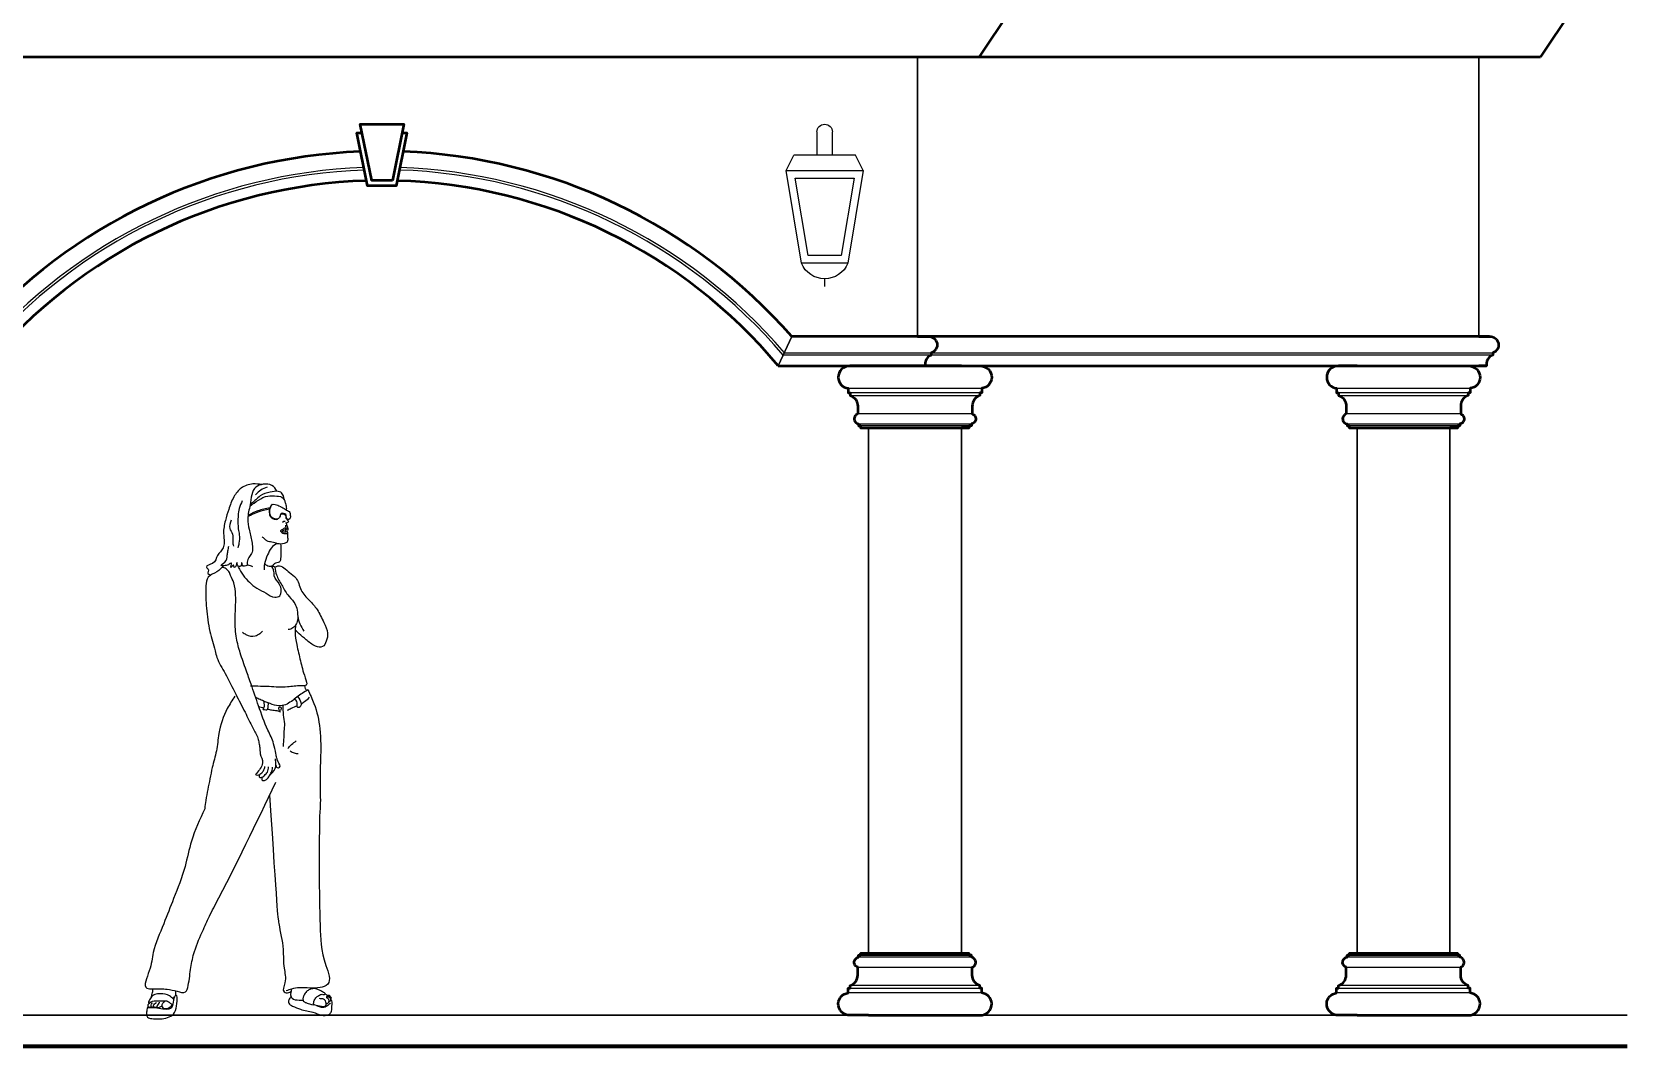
# Model space of a CAD drawing. Header units: metres. Extents: x -109 to 591, y -5 to 592.
# Drawn here: x 522.49 to 527.65, y 6.57 to 9.86 of the extents above; entities that cross this region are included whole.
import ezdxf

# ---------------------------------------------------------------- set-up
doc = ezdxf.new("R2010")
doc.units = ezdxf.units.M
doc.header["$LTSCALE"] = 0.03
for name, color, linetype in [('Amb personas', 8, 'Continuous'), ('Luminaria', 7, 'Continuous'), ('MOLDURA', 43, 'Continuous')]:
    doc.layers.add(name, color=color, linetype=linetype)
for name, color, linetype, lineweight in [('Moldura con Espesor', 43, 'Continuous', 50), ('Muro', 7, 'Continuous', 70), ('Muro bajo', 7, 'Continuous', 30)]:
    doc.layers.add(name, color=color, linetype=linetype, lineweight=lineweight)

# ---------------------------------------------------------------- blocks, each defined once
blk = doc.blocks.new('dam2')
for points in [[(389.6003654792434, 512.8645793612947), (389.6046557111305, 512.8645793612947), (389.6080879010543, 512.8611507601811)], [(389.6175039523461, 512.0776206049098), (389.6178685491263, 512.0783126151407)], [(389.6460418878511, 512.0556206736592), (389.6455024289414, 512.05673323193)]]:
    blk.add_lwpolyline(points)
blk.add_circle((389.5980553743262, 512.2819788695039), 0.00470410572027258)
for points, knots in [([(389.7117675551433, 512.909123665173), (389.7032113145457, 512.9158614667879), (389.6864321450564, 512.9289990612169), (389.6585634354551, 512.945480654759), (389.6312859265627, 512.942914630007), (389.6113170702016, 512.9436858383135), (389.6023986956897, 512.9263882289775), (389.6083694335128, 512.9473900575358), (389.6143401052042, 512.9553698925338), (389.6309258729639, 512.9600032590037), (389.6523976904814, 512.9538410958071), (389.6779457627226, 512.9472020599646), (389.6931188276857, 512.9299280202881), (389.7038782244579, 512.9207917490934), (389.7094110079504, 512.9151621724567), (389.711112549058, 512.9134308637801)], [0.01000074871195943, 0.01000074871195943, 0.01000074871195943, 0.01000074871195943, 0.2519080958979453, 0.4829125628750198, 0.6909101395712705, 0.8502740922849421, 0.8956716958198837, 0.9933797239902102, 1.096640797903723, 1.162409819203647, 1.346838025403083, 1.584292311264291, 1.722396141481145, 1.842700668860921, 1.89613062139314, 1.89613062139314, 1.89613062139314, 1.89613062139314]), ([(389.6763908161569, 512.9777579892651), (389.6856672731549, 512.9786165489019), (389.7077784129008, 512.9806629909986), (389.7421258570774, 512.9684028668479), (389.7654906081502, 512.935493694322), (389.7767849367369, 512.8989473806371), (389.7876749573783, 512.8609802428655), (389.7931338285977, 512.8258477774951), (389.7873256682003, 512.7979334307274), (389.7897778538877, 512.7721869810117), (389.8106982450848, 512.7539880452085), (389.8133617360513, 512.7261933942866), (389.8488025398912, 512.7190427971758), (389.8314719414109, 512.70724411624), (389.8395957352341, 512.6954022923254), (389.8314746770933, 512.6924209222454), (389.8266288131509, 512.6907561920269)], [0, 0, 0, 0, 0.2046259305617079, 0.4877414456008503, 0.7522489145540279, 1.060925539150847, 1.328102829180171, 1.625569468120927, 1.82784613096811, 1.955127037656074, 2.173390099489337, 2.388262637922702, 2.547218152656189, 2.629299992592564, 2.693483837233186, 2.781076678297141, 2.781076678297141, 2.781076678297141, 2.781076678297141]), ([(389.5922710033624, 512.8715342283604), (389.5901446335781, 512.871162857298), (389.5826929738498, 512.8744763719552), (389.5853134977983, 512.8845338045409), (389.5853325765886, 512.8963471938049), (389.5999042156549, 512.9004325771774), (389.6086011421125, 512.9085706991435), (389.6167647080389, 512.9109595581397), (389.6167647080389, 512.9109595581397), (389.6229022999996, 512.9139375617852), (389.6297955261088, 512.9170150251935), (389.6427557443619, 512.9187365191875), (389.6490095661655, 512.9050031450421), (389.6505011703924, 512.8913128216442), (389.644759776019, 512.8772708596176), (389.6348225064426, 512.8726225590418), (389.6229889373332, 512.8702239431606), (389.6159211006533, 512.8797653212658), (389.6152163730366, 512.8912728835978), (389.6059038033958, 512.8894221453085), (389.5970997899306, 512.8884392333912), (389.5974340645519, 512.8814948019569), (389.5965703387, 512.8745097570153), (389.5922710033624, 512.8715342283604)], [1.029626130519683, 1.029626130519683, 1.029626130519683, 1.029626130519683, 1.080251537735419, 1.162309128135357, 1.226492972775987, 1.322631822643684, 1.44378838848639, 1.489650007738167, 1.489650007738167, 1.489650007738167, 1.607995163574127, 1.670995891220226, 1.739092301427288, 1.896933299144212, 1.981386998271049, 2.04623422738555, 2.134659451486788, 2.215288377100798, 2.283081114775664, 2.333481718499081, 2.393243201957446, 2.451269161807105, 2.469049312360149, 2.469049312360149, 2.469049312360149, 2.469049312360149]), ([(389.6045262612676, 512.9313194576894), (389.6034348813158, 512.9279467514409), (389.6007247723086, 512.9195778026985), (389.5973385836058, 512.9093632768021), (389.5979018557171, 512.9025204710409), (389.5981011922736, 512.9009136231433)], [0.006286788454975187, 0.006286788454975187, 0.006286788454975187, 0.006286788454975187, 0.0847533159497952, 0.2008052768110997, 0.2363418935076323, 0.2363418935076323, 0.2363418935076323, 0.2363418935076323]), ([(389.6427391290425, 512.9162646328374), (389.6429405848837, 512.9161874297328), (389.6457628721486, 512.9149327108609), (389.6507631649042, 512.9039520827897), (389.6522547691309, 512.8902617593919), (389.6465133747576, 512.8762197973653), (389.6365761051812, 512.8715714967894), (389.6278875225756, 512.8698103567623), (389.6238821485508, 512.8721299696377), (389.623236322451, 512.8726185299835)], [1.665910524356947, 1.665910524356947, 1.665910524356947, 1.665910524356947, 1.670995891220226, 1.739092301427288, 1.896933299144212, 1.981386998271049, 2.04623422738555, 2.134659451486788, 2.153124825865227, 2.153124825865227, 2.153124825865227, 2.153124825865227]), ([(389.5969854217321, 512.8607700365909), (389.5953740680477, 512.8539133873688), (389.5919925603503, 512.84849612026), (389.5898020972031, 512.8398427652222), (389.5931373757937, 512.8475849442923), (389.597150417993, 512.8412383047289), (389.6008558502425, 512.8476119045665), (389.6065316695859, 512.8386756013592), (389.6180896398866, 512.835792257344), (389.6051456747984, 512.8270578009962), (389.59698445322, 512.8270039209104), (389.5900981424325, 512.8286430233571), (389.5915274231459, 512.8344081242568), (389.5979604265255, 512.8316877779434), (389.6032610184442, 512.831115340472), (389.6115700640246, 512.8346930817496), (389.6012839146812, 512.8390426306861), (389.5963137046938, 512.8404812801125), (389.5915481789756, 512.8385195308487), (389.5898020972031, 512.8398427652222), (389.5898020972031, 512.8398427652222), (389.5907258721741, 512.8424161017474)], [1.013953108829435, 1.013953108829435, 1.013953108829435, 1.013953108829435, 1.056526136628466, 1.09480900588516, 1.121523971496511, 1.149692827548147, 1.181181360266161, 1.252984948352652, 1.307161106384164, 1.391870994923323, 1.480072024431131, 1.511560495840726, 1.537510829126886, 1.575311254911276, 1.625711858634693, 1.653880714686335, 1.708056828747431, 1.746377585122928, 1.784698341498424, 1.802508351152706, 1.858653732040032, 1.858653732040032, 1.858653732040032, 1.858653732040032]), ([(389.6140442448939, 512.8889525577658), (389.6124607943805, 512.8893291802669), (389.6071765138316, 512.8883173949461), (389.5988533886692, 512.8873881711389), (389.5991876632905, 512.8804437397046), (389.5983872499015, 512.8763993481219), (389.598131445836, 512.87550207364)], [2.292267795918906, 2.292267795918906, 2.292267795918906, 2.292267795918906, 2.333481718499081, 2.393243201957446, 2.451269161807105, 2.469049312360149, 2.469049312360149, 2.469049312360149, 2.469049312360149]), ([(389.649064841608, 512.906539814575), (389.6617740646981, 512.9032612243894), (389.6850576232681, 512.896889529569), (389.70668363253, 512.8862375187258), (389.7164803552168, 512.8811363721694)], [0.04803086434492612, 0.04803086434492612, 0.04803086434492612, 0.04803086434492612, 0.336074966001519, 0.5786481220413784, 0.5786481220413784, 0.5786481220413784, 0.5786481220413784]), ([(389.6502432417436, 512.9021042950791), (389.6623626813285, 512.8989581134836), (389.6853843208793, 512.8925413647491), (389.7067797342429, 512.881925186187), (389.7169005508026, 512.8766368402124)], [0.06124032691658865, 0.06124032691658865, 0.06124032691658865, 0.06124032691658865, 0.336074966001519, 0.5868200692637396, 0.5868200692637396, 0.5868200692637396, 0.5868200692637396]), ([(389.5965471018012, 512.8399094402483), (389.5978450700694, 512.8382780825077), (389.5992355478314, 512.8365360887933), (389.5985778157003, 512.8344430714974), (389.595818120368, 512.8326930501862)], [0.005566002196000954, 0.005566002196000954, 0.005566002196000954, 0.005566002196000954, 0.02457922877144878, 0.05350094827703491, 0.05350094827703491, 0.05350094827703491, 0.05350094827703491]), ([(389.6123777119091, 512.7939737457468), (389.6117255529133, 512.7884505548585), (389.6099233898562, 512.7731878802036), (389.6103490965536, 512.7561654482943), (389.6112233067202, 512.7363383464701), (389.6247945702819, 512.7356392738405), (389.6327178945349, 512.7300236972628), (389.6345777804256, 512.7259511312853), (389.6351998434894, 512.7244672403293)], [0, 0, 0, 0, 0.1213457802626461, 0.3353244894710368, 0.3995083447157926, 0.5095158648171911, 0.5724929302532208, 0.6074024107488494, 0.6074024107488494, 0.6074024107488494, 0.6074024107488494]), ([(389.6050862007401, 512.1057235365347), (389.6043462986585, 512.1023336694377), (389.6029282843817, 512.0958370260847), (389.5867571958036, 512.1000778761614), (389.5992302545831, 512.1153017042856), (389.6030618315305, 512.1279912972103), (389.6077965168042, 512.1472849533385), (389.6139369081659, 512.1772542626204), (389.6397401607587, 512.2240090531459), (389.664029486493, 512.2853556737297), (389.6872196409247, 512.3472146100476), (389.7083108750514, 512.4013850607303), (389.7266545829164, 512.4479312707058), (389.7397548893492, 512.4902576960815), (389.7469353466346, 512.5364533282552), (389.7462451578955, 512.5818350804515), (389.7463179409, 512.630019652951), (389.7505843810927, 512.6656815319477), (389.7636616422797, 512.6877315965212), (389.7698232798818, 512.7033184574276), (389.7791673785826, 512.713229106772), (389.7873463859506, 512.715293395489), (389.7916447575984, 512.7160605311192)], [0, 0, 0, 0, 0.06457502453871017, 0.1237573308743, 0.2515442938472024, 0.3408768109032078, 0.4466464938889328, 0.678412595548201, 1.017081551251003, 1.60913987580903, 2.134447375796533, 2.471518335607293, 2.889638520311934, 3.23673060598387, 3.44443644182285, 3.916928046711514, 4.231222560640521, 4.511716062621534, 4.689584287327079, 4.789982047951253, 4.88072067526714, 4.97465744830935, 4.97465744830935, 4.97465744830935, 4.97465744830935]), ([(389.6278649693569, 512.7218170566331), (389.6283692411713, 512.7223703766525), (389.6298458852722, 512.7239906471481), (389.6334848417833, 512.7238316452447), (389.6365006891332, 512.7249897495851), (389.6387080514298, 512.7240653684323), (389.6389769317981, 512.723292152731), (389.6390241104176, 512.7230900016268)], [0, 0, 0, 0, 0.01596338715493022, 0.04674511008221132, 0.07315609429346406, 0.08699152445369204, 0.09151032648755138, 0.09151032648755138, 0.09151032648755138, 0.09151032648755138]), ([(389.6378065722817, 512.7231089495583), (389.6405267311174, 512.723062455471), (389.6457120604649, 512.722973825663), (389.653545495889, 512.7261069513022), (389.6579472043771, 512.7294901076691), (389.6603352219581, 512.7314935249758)], [0, 0, 0, 0, 0.05938791339351349, 0.1132087899287362, 0.1815985051122674, 0.1815985051122674, 0.1815985051122674, 0.1815985051122674]), ([(389.696523594481, 512.7209721389726), (389.7014191980005, 512.7227209887117), (389.7072703510861, 512.7248111881133), (389.7133737713161, 512.7256450185711), (389.7143746769477, 512.7257604809021)], [0, 0, 0, 0, 0.1137451054273062, 0.1359464715505314, 0.1359464715505314, 0.1359464715505314, 0.1359464715505314]), ([(389.5576824606487, 512.5429588670116), (389.5581220183504, 512.5359941875172), (389.5590760948872, 512.51577093569), (389.5518499615832, 512.4791522661711), (389.5380259753147, 512.4301638099723), (389.5289726311256, 512.3957088640216), (389.5119572905256, 512.3552246891926), (389.5459749884995, 512.3558425332202), (389.5797662542579, 512.3473654286354), (389.6269828619321, 512.349527726915), (389.6630937055079, 512.3491686729091), (389.6823578373061, 512.3492012290648), (389.6899341293079, 512.3491999646134), (389.6919739000425, 512.3491996241842)], [0.03679921324419645, 0.03679921324419645, 0.03679921324419645, 0.03679921324419645, 0.1898913215016927, 0.4819467223349662, 0.8599490489672235, 1.263588801846009, 1.432288271363409, 1.543103238777955, 1.860005250086896, 2.283743505182304, 2.540525142838458, 2.662496403135588, 2.707433177548044, 2.707433177548044, 2.707433177548044, 2.707433177548044]), ([(389.5127487727687, 512.3432560648154), (389.5243449898748, 512.3356066925555), (389.5475904664343, 512.3202729589823), (389.5732924309468, 512.2950549186988), (389.6042237749114, 512.2880928933404), (389.6285946349466, 512.2962658249229), (389.6505254819348, 512.30365189244), (389.6654368451308, 512.3101757145645), (389.6725173399851, 512.3128834574742), (389.6745994021439, 512.3136614399186)], [0, 0, 0, 0, 0.3066925300465776, 0.6147879047922389, 0.7721580435441342, 0.9761638952505862, 1.167008032520012, 1.285011991371938, 1.333971038112964, 1.333971038112964, 1.333971038112964, 1.333971038112964]), ([(389.523920160047, 512.3559175021908), (389.5232741920628, 512.3529641291519), (389.521724640866, 512.3473872375015), (389.5181511980228, 512.3428969212829), (389.5162180938861, 512.3408261260074)], [0.02585494159643289, 0.02585494159643289, 0.02585494159643289, 0.02585494159643289, 0.09130815720765581, 0.1529623655274024, 0.1529623655274024, 0.1529623655274024, 0.1529623655274024]), ([(389.5443315593081, 512.3211329420361), (389.5394626191983, 512.3146043827197), (389.5328905112938, 512.3056648543744), (389.5316790617484, 512.2902517783186), (389.5471722480841, 512.2826636581048), (389.5434172925489, 512.3000722775181), (389.5480432103935, 512.3086352081077), (389.5519489582048, 512.3116746397457), (389.553994164137, 512.3131729226241)], [0.002976226235100476, 0.002976226235100476, 0.002976226235100476, 0.002976226235100476, 0.1801151193197602, 0.2445639869936794, 0.3163216064472998, 0.4281074266410475, 0.4811460725106499, 0.5358218545380508, 0.5358218545380508, 0.5358218545380508, 0.5358218545380508]), ([(389.5448323928378, 512.292679133193), (389.551133184488, 512.2897247669418), (389.5614536149529, 512.2848560540891), (389.5710703635708, 512.2787235648577), (389.5748233518798, 512.2763303276728)], [0.004806244395226721, 0.004806244395226721, 0.004806244395226721, 0.004806244395226721, 0.1578643346157389, 0.2558262554584638, 0.2558262554584638, 0.2558262554584638, 0.2558262554584638]), ([(389.6360027681973, 512.2987740203445), (389.6354779194438, 512.2926893929676), (389.6348863684239, 512.2853393055082), (389.6386783766897, 512.2744552746536), (389.6442328015963, 512.2769159808388), (389.6519709075964, 512.2753083641081), (389.6454908839833, 512.2867260677522), (389.647448300976, 512.2944135475649), (389.6479723681296, 512.3005076529076), (389.6481744523715, 512.3030944011022)], [0.00201973674176795, 0.00201973674176795, 0.00201973674176795, 0.00201973674176795, 0.1412283665002486, 0.169913414746195, 0.2212697747504154, 0.2469479006308762, 0.3123488769029301, 0.3893029112387574, 0.4452211970261666, 0.4452211970261666, 0.4452211970261666, 0.4452211970261666]), ([(389.6639032421417, 512.2856748338115), (389.6615832382883, 512.2854838936239), (389.6563066321643, 512.2848872617013), (389.6512321330147, 512.2832541919349), (389.6483899824577, 512.2822543973942)], [0.1699313294437143, 0.1699313294437143, 0.1699313294437143, 0.1699313294437143, 0.2211495015868036, 0.2871792163749476, 0.2871792163749476, 0.2871792163749476, 0.2871792163749476]), ([(389.6217642455881, 512.0116415081632), (389.5875017933534, 511.6530318127571), (389.580760878649, 511.6056897433547), (389.5617891065766, 511.5411219542502), (389.563106212593, 511.4771084981181), (389.5488655549328, 511.4375840711567), (389.5653190819, 511.4023978583996), (389.5472551033078, 511.3960148205783), (389.540303735498, 511.3990954014681), (389.5356998856146, 511.4019101657085)], [0, 0, 0, 0, 0.4505212008972038, 1.052030659275633, 1.480049843835992, 1.816888976250618, 2.025786738487023, 2.078710800023262, 2.191408509456473, 2.191408509456473, 2.191408509456473, 2.191408509456473]), ([(389.411220266972, 511.3815119676138), (389.4102753342519, 511.3822856713353), (389.4079656590153, 511.3847699057803), (389.4115217749252, 511.3906864018003), (389.4165091635821, 511.3905433749121), (389.4190433144815, 511.3911656275735), (389.4202521662365, 511.3914624572619)], [0.01121671910208408, 0.01121671910208408, 0.01121671910208408, 0.01121671910208408, 0.0361398863879729, 0.08544235973809258, 0.1154919738380132, 0.1429012790435893, 0.1429012790435893, 0.1429012790435893, 0.1429012790435893]), ([(389.4164516841096, 511.3754383858965), (389.4151125190955, 511.3755536285334), (389.4111847665339, 511.3761853317033), (389.4105699040481, 511.3837096322131), (389.414397000467, 511.3875171739613), (389.4191048252398, 511.3894705083644), (389.4226598049099, 511.3897890333283), (389.4250110693104, 511.3899997058153)], [0.005894637142110934, 0.005894637142110934, 0.005894637142110934, 0.005894637142110934, 0.03324435475102751, 0.09020303353160129, 0.1225496645536917, 0.1490169958726433, 0.2007166755919206, 0.2007166755919206, 0.2007166755919206, 0.2007166755919206]), ([(389.4127609283007, 511.390090629953), (389.4126708238733, 511.3908953466994), (389.412657303141, 511.3937768903116), (389.4188661068135, 511.3938535581108), (389.4237678693669, 511.3931175105163), (389.4263103779751, 511.396560078048), (389.4284859010197, 511.3972222987269), (389.4296129962503, 511.3974837269392)], [0.007841649258927266, 0.007841649258927266, 0.007841649258927266, 0.007841649258927266, 0.02416501550838746, 0.07110305887088653, 0.1061475465742559, 0.1309170018469224, 0.1558523121787326, 0.1558523121787326, 0.1558523121787326, 0.1558523121787326]), ([(389.4247471054283, 511.368845701454), (389.4237043041723, 511.3686096289483), (389.4210058386461, 511.3684167311233), (389.4160697280337, 511.3728060162214), (389.4157972385054, 511.3807569687789), (389.4209758686782, 511.3855579260614), (389.4243635224175, 511.3858558209315), (389.4257432110799, 511.3859771444806)], [0.0232531414472964, 0.0232531414472964, 0.0232531414472964, 0.0232531414472964, 0.0463973071705755, 0.08458225778225012, 0.1517611009732538, 0.1954945809752792, 0.2255442004740123, 0.2255442004740123, 0.2255442004740123, 0.2255442004740123]), ([(389.464752218827, 511.3650901797965), (389.4644400661897, 511.3649808729198), (389.4586044833573, 511.3629703209417), (389.4481851235993, 511.3605500111795), (389.4356008472755, 511.3580662141787), (389.4225545749046, 511.3623404771857), (389.4256191008871, 511.3755434818495), (389.4324322737524, 511.3821088089256), (389.4397192195892, 511.3822678150937), (389.4440736499391, 511.3827631894692), (389.446609196227, 511.3830516415875)], [0.7419770059904546, 0.7419770059904546, 0.7419770059904546, 0.7419770059904546, 0.7492079447397364, 0.8769764550596433, 0.9767510488454012, 1.035688940307321, 1.13828387568916, 1.195401628478064, 1.236074794035822, 1.292773676662357, 1.292773676662357, 1.292773676662357, 1.292773676662357]), ([(389.4652787634367, 511.3618417641285), (389.4702694542182, 511.3636062661366), (389.4779075815098, 511.3650933272401), (389.4867141113539, 511.3678163089174), (389.4932141657669, 511.3705392905946), (389.4956625621028, 511.372812389691)], [0, 0, 0, 0, 0.1127563464926922, 0.1735974072467864, 0.2386623711299945, 0.2386623711299945, 0.2386623711299945, 0.2386623711299945]), ([(389.534928032277, 511.4100051992384), (389.5350542840357, 511.4075974067079), (389.5354694843286, 511.4015258975627), (389.5380490364166, 511.3916626826257), (389.5307089896451, 511.3761008264731), (389.5126249091953, 511.3767318806542), (389.5008862671895, 511.3762402117604), (389.4967829376273, 511.375701945587)], [0.01423001020698022, 0.01423001020698022, 0.01423001020698022, 0.01423001020698022, 0.06733992972368, 0.1482925978555633, 0.2347734072739606, 0.399776162664212, 0.492613173467005, 0.492613173467005, 0.492613173467005, 0.492613173467005]), ([(389.894206970367, 511.3791185705786), (389.8940794580968, 511.379336366457), (389.8927960171053, 511.381873847069), (389.8944674957304, 511.3869548327204), (389.8947902797483, 511.3912973454536), (389.8948494794009, 511.3928497264267)], [0.09604222964068515, 0.09604222964068515, 0.09604222964068515, 0.09604222964068515, 0.1019197660547785, 0.1630191848322302, 0.1977177422232739, 0.1977177422232739, 0.1977177422232739, 0.1977177422232739]), ([(389.9006276629246, 511.3678491122429), (389.9000481170003, 511.3702349192104), (389.8994532568587, 511.3726837699584), (389.8979528943115, 511.3747013199857), (389.8979137157979, 511.3747529928277)], [0, 0, 0, 0, 0.05309190225635591, 0.05449482976910699, 0.05449482976910699, 0.05449482976910699, 0.05449482976910699]), ([(389.9007330107636, 511.3668519727921), (389.904824863504, 511.3705165159718), (389.9162182091738, 511.3805101150026), (389.9383017120651, 511.3830748027001), (389.9596141785163, 511.3816350335154), (389.9711317372266, 511.3709339265105), (389.9754628123443, 511.3624524682192), (389.9810414776491, 511.349022762859), (389.9656961486154, 511.3602580840715), (389.9513737598855, 511.3594431246848), (389.9322965674894, 511.3616778101631), (389.9168900177685, 511.3604332656802), (389.910267278094, 511.3530622635991), (389.9050169001318, 511.3508727891425), (389.9035280987243, 511.3487838615355), (389.9030455288541, 511.3479277147866)], [0.006061846740217256, 0.006061846740217256, 0.006061846740217256, 0.006061846740217256, 0.1251007909962715, 0.3353463561086356, 0.4708238287957915, 0.5870583663256004, 0.6433441965993886, 0.7182286767332716, 0.769404905755485, 0.9332754425031782, 1.074645189410985, 1.187625758321259, 1.250176123158135, 1.286158523843844, 1.307644164576121, 1.307644164576121, 1.307644164576121, 1.307644164576121]), ([(389.9697662617184, 511.3715090902717), (389.9691461705941, 511.3747866662357), (389.9679704716061, 511.3806556073266), (389.9654604468744, 511.3891677453935), (389.9664683744365, 511.3944179369683), (389.9671738435256, 511.3970653744962)], [0.01967018210214912, 0.01967018210214912, 0.01967018210214912, 0.01967018210214912, 0.09343825455971243, 0.1517417157881057, 0.2109748378604708, 0.2109748378604708, 0.2109748378604708, 0.2109748378604708]), ([(389.9059065968358, 511.3510481457228), (389.9064282185917, 511.3484943247649), (389.9084402224176, 511.3414623511576), (389.918511868961, 511.3356491573982), (389.9300109529083, 511.3348999592297), (389.9349945972532, 511.3419263672081), (389.9365159130585, 511.3498184348301), (389.932002216083, 511.3556019400349), (389.928702244087, 511.3581960455147), (389.9276480395259, 511.3590247549195)], [0.02378306174385309, 0.02378306174385309, 0.02378306174385309, 0.02378306174385309, 0.07958834359250025, 0.1843187468754928, 0.2569085440433613, 0.305736441672866, 0.3596369550958022, 0.4230883730969772, 0.4528736363538693, 0.4528736363538693, 0.4528736363538693, 0.4528736363538693]), ([(389.9352530378507, 511.3443369732091), (389.9376925753717, 511.3431340541981), (389.9414454331525, 511.3412251859542), (389.9469502262115, 511.3376551506072), (389.9517044056861, 511.3418894861121), (389.9494807868452, 511.3483025793851), (389.9450066641591, 511.351721174119), (389.9440423051503, 511.3553525479211), (389.943756345214, 511.3564293537704)], [0.01157427558207061, 0.01157427558207061, 0.01157427558207061, 0.01157427558207061, 0.07337094393415655, 0.1059642142780598, 0.1411234700268257, 0.1799924335543124, 0.2371829103656551, 0.2612899378911761, 0.2612899378911761, 0.2612899378911761, 0.2612899378911761]), ([(389.9496497791408, 511.3404146279818), (389.9502550879423, 511.3399664551004), (389.9524796297648, 511.3385525182564), (389.9572951552723, 511.3388891829044), (389.9628001066984, 511.3416391924192), (389.9626378996256, 511.3488894107748), (389.9569131567258, 511.3516204183344), (389.9542418826161, 511.3546331867439), (389.953109553066, 511.3559102727177)], [0.0111299396240541, 0.0111299396240541, 0.0111299396240541, 0.0111299396240541, 0.02750327602007486, 0.06947099074329556, 0.1107259189237189, 0.1488385489708533, 0.2001434388709858, 0.2378927148502756, 0.2378927148502756, 0.2378927148502756, 0.2378927148502756]), ([(389.9592833864119, 511.3400499375769), (389.9610451368265, 511.3393662056736), (389.9640306801258, 511.3383386315417), (389.9694566264103, 511.3406177990752), (389.9697161279945, 511.3442029768516), (389.9690440859557, 511.3494545655866), (389.9667855287896, 511.3526487846687), (389.9655804944118, 511.3543530336741)], [0.01681681803739913, 0.01681681803739913, 0.01681681803739913, 0.01681681803739913, 0.06031801986858444, 0.08702478186077191, 0.129637391951332, 0.1685063554788201, 0.2129652298363841, 0.2129652298363841, 0.2129652298363841, 0.2129652298363841]), ([(389.9698496864729, 511.3411732080472), (389.9712086035412, 511.3398498520816), (389.9735591186751, 511.3381778862682), (389.9785311684383, 511.3396563487345), (389.9794531752454, 511.3446943292191), (389.9783968474928, 511.349936187429), (389.9752612809154, 511.3512046825161), (389.9738944553089, 511.3517576325251)], [0.01620502248051051, 0.01620502248051051, 0.01620502248051051, 0.01620502248051051, 0.05500655204014972, 0.07913379534063082, 0.1152943738517773, 0.1550885233976271, 0.1858401503942509, 0.1858401503942509, 0.1858401503942509, 0.1858401503942509]), ([(389.9814682209001, 511.3369190947159), (389.9809595803175, 511.3378141283494), (389.980098831795, 511.3393287516489), (389.978994032414, 511.3406680508006), (389.9785265071447, 511.3412047255977)], [0, 0, 0, 0, 0.02260739523399537, 0.03825743109736414, 0.03825743109736414, 0.03825743109736414, 0.03825743109736414])]:
    blk.add_open_spline(points, degree=3, knots=knots)
for points in [[(389.6287868660484, 512.9582954611042), (389.645042935327, 512.9760028649009), (389.6725004400035, 512.9785743177894), (389.694809656116, 512.9691456585673), (389.711112549058, 512.9134308637801), (389.7171188722286, 512.8697161769969), (389.7119705910213, 512.8371444499924), (389.7025320779269, 512.7994298172109), (389.7016740286068, 512.7617151844295), (389.7145447316249, 512.7351435155334), (389.7154027809451, 512.7240005557547), (389.7222671534358, 512.722286255198), (389.7265573926798, 512.722286255198), (389.731705673887, 512.7334292108701), (389.7334217651705, 512.722286255198), (389.7417907593202, 512.7210649699693), (389.7462924681886, 512.7325720626451), (389.7507617328445, 512.7193224331292), (389.7548729393197, 512.7171433494211), (389.7565890306032, 512.7240005557547), (389.7651695017342, 512.7162861970895), (389.7634534104507, 512.7300006097566), (389.772891923545, 512.7248577039798), (389.7866206758833, 512.7214291028663), (389.7960591889777, 512.7214291028663), (389.7840465352797, 512.7325720626451), (389.7771821554322, 512.7540008298708), (389.7754660641487, 512.767715242538), (389.7734743991857, 512.7828228469523)], [(389.6596410738626, 512.9700190565734), (389.6793761493715, 512.9605903973513), (389.6948209929933, 512.9451616841275)], [(389.7359959057741, 512.9254309717841), (389.7445763769052, 512.9005735993381), (389.7471505175088, 512.8577160648865), (389.7454344188685, 512.8371444499924), (389.7420022363015, 512.81914428388), (389.7420022363015, 512.7925726108773), (389.7445763769052, 512.7788582023168)], [(389.598131445836, 512.87550207364), (389.5929984607971, 512.8693577096134), (389.5899502595795, 512.865253551713), (389.5986493879599, 512.8602936078495)], [(389.768601691658, 512.8637161188884), (389.7720338742249, 512.8380015982174), (389.7634534104507, 512.8208585844368), (389.7617373118104, 512.7985726648792), (389.7591631712068, 512.783143955762)], [(389.5915860863789, 512.8283832576532), (389.590926966149, 512.8157217728411), (389.5917850081124, 512.8020073601739), (389.6012235285635, 512.796007306172), (389.6218166533926, 512.7951501538404), (389.6394942303785, 512.7994883370823), (389.6550879047577, 512.802700170427), (389.6621448537305, 512.8080074141758), (389.6707253248615, 512.8148646205094)], [(389.5971542627168, 512.847622643358), (389.5980920567933, 512.8511022383935), (389.5979580851754, 512.8535111912928)], [(389.6240427384421, 512.7958846905785), (389.6406936869381, 512.7814357452797), (389.651848291316, 512.7591498257223), (389.660428762447, 512.7308638521629), (389.6612868117672, 512.7120065378255)], [(389.6278649693569, 512.7218170566331), (389.6184264489058, 512.7261028100783), (389.5815304384917, 512.7063883475157), (389.561795355626, 512.6909596342919), (389.5437763714006, 512.6532450015104), (389.5171769160441, 512.6215304268376), (389.492293559328, 512.5941016015032), (389.4699843358587, 512.554672668165), (389.4571136328405, 512.5212437929355), (389.4605458227643, 512.4963864204896), (389.471700434499, 512.4792434067089), (389.4931516086481, 512.4801005590406), (389.5231832465715, 512.498957873378), (389.545492462684, 512.5169580394903), (389.5583631657022, 512.528100999269)], [(389.6278649693569, 512.7218170566331), (389.6218586388296, 512.6978168365189), (389.6046977039243, 512.6669594141777), (389.5849626210586, 512.6369591359548), (389.5652275455497, 512.614673220504), (389.5557890250985, 512.5966730543917), (389.5514987932114, 512.5709585337206), (389.5446344207207, 512.5478154659381), (389.5309056683824, 512.5255295463807)], [(389.7418422870076, 512.7181919800732), (389.7256823122949, 512.6935310830737), (389.6819219220332, 512.6549593020673), (389.6527483260731, 512.6395305888433), (389.6252908287534, 512.6283876290645), (389.6098459851316, 512.6335305348414), (389.6055557458876, 512.649816400397), (389.6115620764151, 512.6686737147344), (389.6287230113203, 512.6943882354053), (389.6312971519239, 512.7132455497427), (389.6381615317715, 512.7235313612964)], [(389.7865500228761, 512.7214338763029), (389.8083396762595, 512.7016726934175), (389.8341122680474, 512.6836507231372), (389.840555410466, 512.6566177738886), (389.8366895250148, 512.5871044699428), (389.8238032328065, 512.5150166011654), (389.8057624192921, 512.4558015688901), (389.7993192768736, 512.4352050337782), (389.772258056602, 512.3862882649444), (389.7372196201059, 512.322418270176), (389.7062925143832, 512.267065083091), (389.6805199299665, 512.2194355987303), (389.6637677523071, 512.1872535157038), (389.6599018594848, 512.1730933988429), (389.6573246025173, 512.1589332819821), (389.6547473455499, 512.1396240313431), (389.6470155672764, 512.1113037935069), (389.6534587170661, 512.0932818273411), (389.6650563807908, 512.0778344260071), (389.6676336377582, 512.0739725767022), (389.6624791238233, 512.072685292229), (389.6483042031313, 512.0804089949534), (389.6418610533415, 512.0894199780363), (389.6392837963741, 512.0997182455923)], [(389.5510668196602, 512.5684673941381), (389.553770502333, 512.5511819174378), (389.5601108566622, 512.5396064753558), (389.5720919180405, 512.5306724480508), (389.5806723891715, 512.5289581474941)], [(389.7222501223711, 512.5161008871586), (389.7110955179932, 512.5092436808251), (389.6819219220332, 512.5058150797115), (389.6681931696949, 512.5135294342701), (389.6596127059207, 512.5212437929355)], [(389.5127487727687, 512.3432560648154), (389.4926931071275, 512.3010775773462), (389.4716619413621, 512.223219966066), (389.4667134369734, 512.1268248255476), (389.4654763108762, 512.0489672142675), (389.4630020513107, 511.9723454385442), (389.464239184779, 511.9476287356362)], [(389.5325366017981, 512.2982131614646), (389.5223642534057, 512.3068995052779), (389.5066265260748, 512.3200005784554)], [(389.7392714967096, 512.3162999884217), (389.7620037670638, 512.27699676066), (389.7856103617457, 512.1983903092513), (389.7917305878126, 512.1442391933432), (389.8030967229897, 512.091834892404), (389.8092169490565, 512.0568986917779), (389.8198463870791, 511.9890442286103), (389.8224693453199, 511.9628420781407)], [(389.5891977127097, 512.2918702291412), (389.5870638040134, 512.2623558449535), (389.5826922118597, 512.2352802890568), (389.5835665288162, 512.2116983548685), (389.5835665288162, 512.1863696057114), (389.5844408531439, 512.1697749108255), (389.5844408531439, 512.1645344823775)], [(389.6369949132239, 512.2794947040368), (389.6246594921132, 512.2772037330999), (389.6071731234981, 512.2754569222457), (389.595806988321, 512.2719633005372)], [(389.5695774427695, 512.1584206443877), (389.5582113075924, 512.1715217216797), (389.5442222141746, 512.1828759881176)], [(389.5617085754185, 512.1514334050853), (389.5494681232848, 512.1453195712102), (389.5372276637801, 512.1435727603559)], [(389.6247225148701, 512.0708332851248), (389.6072066770781, 512.0952705723627), (389.6063323527504, 512.1214727228323), (389.6072066770781, 512.1249663445408)], [(389.6471472988399, 512.0665159570065), (389.6456766747633, 512.0568407500282), (389.6386821317399, 512.0568407500282), (389.6281903135193, 512.0655748001847), (389.6211957631248, 512.0769290666225), (389.6159498540145, 512.0891567384875), (389.615075537058, 512.0987641940711)], [(389.6537153678723, 512.0754336866839), (389.6552941760273, 512.0664482056118), (389.6509225838735, 512.0655748001847), (389.6395564486964, 512.072562039487), (389.6308132643888, 512.0830429004977), (389.6281903135193, 512.0909035493418), (389.6281903135193, 512.0996375994982)], [(389.8224693453199, 511.9628420781407), (389.8605937160688, 511.8605222805564), (389.8781238104829, 511.7810457236271), (389.9104870639767, 511.6800162018276), (389.9388048997272, 511.6005396448982), (389.9684712105158, 511.5102866055338), (389.9792589665946, 511.4523630134744), (389.9846528372628, 511.3984806012995), (389.9657742751817, 511.3971335399664), (389.9212748126844, 511.3971335399664), (389.8902600268575, 511.3917453028635), (389.8646391264411, 511.3903982415305), (389.8565483130677, 511.4106041450675), (389.8498059673612, 511.4671806757939), (389.8403666863207, 511.5170219080844), (389.8147457859044, 511.5870690397972), (389.7945187561563, 511.6342161535362), (389.7810340647434, 511.6625044168421), (389.6031277672284, 512.0530696315085)], [(389.464239184779, 511.9476287356362), (389.451830271855, 511.6102779693423), (389.4295619799925, 511.4866944589168), (389.4221392160383, 511.4286102083172), (389.445644633998, 511.4174876924201), (389.5087381239231, 511.4150160213063), (389.5347177940772, 511.4100726790789), (389.5508004480828, 511.4038935054091)], [(389.5351981070885, 511.3863428292563), (389.5414212937014, 511.3753722036938), (389.5414212937014, 511.3654986406876), (389.5293409876748, 511.3570878250133), (389.5044482412233, 511.3479456397876), (389.4652787634367, 511.3399005130036), (389.4389217260751, 511.3318553862196), (389.4158593229906, 511.3344152002223), (389.4089039946083, 511.3420946381161), (389.406707576671, 511.3563564513473), (389.4063415094718, 511.368424139466), (389.4074397184405, 511.3768349551403), (389.4111004199168, 511.3797604539188)], [(389.4121625022181, 511.3708109755332), (389.422482760287, 511.3601459919863), (389.4331588963227, 511.3558800009952), (389.4449026372634, 511.3569464957083), (389.4534435417427, 511.3592572416714)], [(389.4652787634367, 511.3618417641285), (389.4630823381282, 511.3735437674716), (389.457957360484, 511.3848800819243), (389.4489532766798, 511.3923509443134), (389.4382596432849, 511.3967496082236), (389.4297699797554, 511.3973134589334), (389.4290378379859, 511.3991418951556), (389.4345288902005, 511.4027987717146), (389.4447788454888, 511.4082840844958), (389.4550288007772, 511.4123066458305), (389.4634484126986, 511.4137693972771), (389.4747965769557, 511.4115752721646), (389.485046532244, 511.4057242704931), (389.4931955838762, 511.3957023048768), (389.4971268382706, 511.3856114555903), (389.4971268382706, 511.3768349551403), (389.4956625621028, 511.372812389691)]]:
    blk.add_spline(points, degree=3)
blk.add_open_spline([(389.5940246021009, 512.870483166108), (389.5923261944268, 512.8701865387449), (389.5901704689772, 512.8709334201416), (389.5886065258095, 512.8721473679824)], degree=3)
at = {"start_tangent": (-0.9940182661818839, 0.1092139482701801), "end_tangent": (-0.9940182661818839, 0.1092139482701801)}
blk.add_spline([(389.9806495531448, 511.3372233959654), (389.933363890407, 511.3351470758691), (389.9094612472992, 511.3372233959654), (389.9021865259859, 511.3517576325251), (389.8981272143423, 511.3743897000536), (389.8949871376615, 511.3784999907068), (389.8917940711788, 511.338780635009), (389.9032257729408, 511.3164601950022), (389.9229714355999, 511.307116756626), (389.9458348317526, 511.3040022785389), (389.9666197413667, 511.3040022785389), (389.9801299296673, 511.3086739956697), (389.9837672866385, 511.316979276055), (389.9827280470547, 511.3315135167292), (389.9806495531448, 511.3372233959654)], degree=3, dxfattribs=at)
blk = doc.blocks.new('luminaria2')
at = {"layer": 'Luminaria'}
for p, q in [((-2.850913841290116, -47.22236129732154), (-2.850913841290116, -47.14736129732155)), ((-2.800913841290117, -47.14736129732155), (-2.800913841290117, -47.22236129732154)), ((-2.950913841290117, -47.27236129732154), (-2.925913841290117, -47.22236129732154)), ((-2.925913841290117, -47.22236129732154), (-2.725913841290116, -47.22236129732154)), ((-2.700913841290117, -47.27236129732154), (-2.725913841290116, -47.22236129732154)), ((-2.825913841290117, -47.62236129732153), (-2.825913841290117, -47.64736129732153))]:
    blk.add_line(p, q, dxfattribs=at)
for points in [[(-2.700913841290117, -47.27236129732154), (-2.950913841290117, -47.27236129732154), (-2.900913841290117, -47.57236129732154), (-2.750913841290116, -47.57236129732154)], [(-2.730425351833026, -47.29736129732154), (-2.921402330747207, -47.29736129732154), (-2.87973566408054, -47.54736129732154), (-2.772092018499693, -47.54736129732154)]]:
    blk.add_lwpolyline(points, close=True, dxfattribs=at)
for centre, radius, start, end in [((-2.825913841290117, -47.14736129732155), 0.02499999999999991, 0, 180), ((-2.825913841290118, -47.54111129732153), 0.08125000000000167, 202.6198649480454, 337.3801350519553)]:
    blk.add_arc(centre, radius, start, end, dxfattribs=at)

msp = doc.modelspace()

# ---------------------------------------------------------------- linework, layer by layer
at = {"layer": 'MOLDURA'}
for p, q in [((524.9075690176307, 8.774905418941863), (524.9512837523763, 8.869905418941599)), ((524.9512837523788, 8.869905418941547), (524.907569017629, 8.774905418941719)), ((527.2191446298539, 8.80960328883876), (524.9237060689882, 8.809603288838765)), ((524.9273846804175, 8.817573780154284), (527.2191446298536, 8.817573780154284)), ((525.1334072346059, 8.703090796828041), (525.5662607468236, 8.703103880443484)), ((525.5595549011776, 8.688063085653118), (525.1401130802518, 8.688050002037562)), ((525.1401130802518, 8.67884606006587), (525.5595549011776, 8.678859143681313)), ((526.713816043965, 8.703090796828041), (527.1466695561827, 8.703103880443484)), ((527.1399637105368, 8.688063085653118), (526.720521889611, 8.688050002037562)), ((526.720521889611, 8.67884606006587), (527.1399637105368, 8.678859143681313)), ((525.5352744369542, 8.619685355130661), (525.1643935444753, 8.619672271515105)), ((525.1673906003223, 8.587458055591219), (525.5322773811072, 8.587471139206775)), ((525.525649714334, 8.581184943588857), (525.1740182670954, 8.581171859973301)), ((527.1156832463133, 8.619685355130661), (526.7448023538344, 8.619672271515105)), ((526.7477994096813, 8.587458055591219), (527.1126861904662, 8.587471139206775)), ((527.1060585236932, 8.581184943588857), (526.7544270764545, 8.581171859973301)), ((525.1740182670927, 6.868609769331727), (525.5256497143313, 6.868622852947283)), ((526.7544270764546, 6.868609769331727), (527.1060585236932, 6.868622852947283)), ((525.1643935444725, 6.830109357789922), (525.5352744369515, 6.830122441405479)), ((525.5322773811044, 6.862336657329365), (525.1673906003195, 6.862323573713809)), ((526.7448023538344, 6.830109357789922), (527.1156832463133, 6.830122441405479)), ((527.1126861904663, 6.862336657329365), (526.7477994096814, 6.862323573713809)), ((525.5595549011749, 6.770948652854713), (525.1401130802491, 6.770935569239271)), ((527.1399637105368, 6.770948652854713), (526.720521889611, 6.770935569239271)), ((525.5662607468208, 6.746703916092542), (525.1334072346032, 6.7466908324771)), ((525.1401130802491, 6.761731627267466), (525.5595549011749, 6.761744710883022)), ((527.1466695561827, 6.746703916092542), (526.713816043965, 6.7466908324771)), ((526.720521889611, 6.761731627267466), (527.1399637105368, 6.761744710883022))]:
    msp.add_line(p, q, dxfattribs=at)
for radius, start, end in [(1.7123802555358, 91.97761216170458, 139.487755613872), (1.704409764220281, 91.93269385511238, 139.6111284419125), (1.704409764220281, 40.38887155808871, 88.13118920368856), (1.7123802555358, 40.51224438612799, 88.08596511216547)]:
    msp.add_arc((523.625518210062, 7.705193524618648), radius, start, end, dxfattribs=at)
at = {"layer": 'Moldura con Espesor'}
for p, q in [((525.6575690176306, 9.92488625263183), (525.5575690176306, 9.77488625263183)), ((527.4741497713618, 9.924886252631946), (527.3741497713617, 9.774886252631946)), ((519.8768866487619, 9.774886252631946), (527.3741497713617, 9.774886252631946)), ((527.2091474992642, 8.869905418941508), (524.951283752384, 8.869905418941547)), ((524.907569017629, 8.774905418941719), (527.1996155161987, 8.77490541894159)), ((525.4998339907148, 8.77488625263195), (525.1998339907146, 8.774892335326035)), ((526.7707245034438, 8.774905418941609), (527.1057085449081, 8.774905418941591)), ((525.1740182670954, 8.57489233532599), (525.525649714334, 8.574905418941546)), ((526.7544270764545, 8.57489233532599), (527.1060585236932, 8.574905418941546)), ((525.5256497143313, 6.874902377594594), (525.1740182670927, 6.874889293979038)), ((527.1060585236932, 6.874902377594594), (526.7544270764546, 6.874889293979038)), ((525.1998339907119, 6.674908460288634), (525.4998339907121, 6.674902377594549)), ((526.7802428000738, 6.674908460288634), (527.080242800074, 6.674902377594549))]:
    msp.add_line(p, q, dxfattribs=at)
msp.add_lwpolyline([(523.659028065166, 9.374905418941884), (523.5920083549604, 9.374905418941884), (523.554873024093, 9.557532065081508), (523.6961633960333, 9.557532065081395)], close=True, dxfattribs=at)
msp.add_lwpolyline([(523.6904531549177, 9.529449854441358), (523.7056548759365, 9.529449854441472), (523.6706975503546, 9.357534350260684), (523.5784267333075, 9.357534350260684), (523.5434694077264, 9.529449854441472), (523.5605832652088, 9.529449854441358)], dxfattribs=at)
for points in [[(525.3575690176333, 8.869905418940988), (525.392566745533, 8.869905418940988, -0.8985887511889529), (525.4025638761226, 8.817573780153765), (525.4025638761227, 8.809603288838247), (525.3981206048154, 8.807243030547141, 0.2850350171818312), (525.3830347624676, 8.782906559063662), (525.3830347624676, 8.774905418941074), (525.3575690176333, 8.774905418941074)], [(527.1741497713645, 8.869905418941505), (527.2091474992642, 8.869905418941505, -0.8985887511889529), (527.2191446298538, 8.817573780154282), (527.2191446298539, 8.809603288838764), (527.2147013585466, 8.807243030547658, 0.2850350171818312), (527.1996155161987, 8.782906559064179), (527.1996155161987, 8.774905418941591), (527.1741497713645, 8.774905418941591)], [(525.1998339907146, 8.774892335326035), (525.13950462656, 8.774892335326035, 0.4382077646215293), (525.1016244723827, 8.737418365499002, 0.3767732070928361), (525.1334072346059, 8.703090796828041), (525.1334072346059, 8.688050002037562), (525.1401130802518, 8.688050002037562), (525.1401130802518, 8.678846060065757, -0.343840019265826), (525.1643935444755, 8.644962990375666), (525.1643935444753, 8.619672271515105, 0.4170263860701234), (525.1542122031118, 8.598759352597062, 0.3141239204313276), (525.1673906003223, 8.587458055591332), (525.1673906003223, 8.581171859973301), (525.1740182670954, 8.581171859973301), (525.1740182670954, 8.57489233532599), (525.1998339907146, 8.57489233532599)], [(525.4998339907148, 8.774905418941591), (525.5601633548695, 8.774905418941591, -0.4382077646215293), (525.5980435090468, 8.737431449114444, -0.3767732070928361), (525.5662607468236, 8.703103880443484), (525.5662607468236, 8.688063085653118), (525.5595549011776, 8.688063085653118), (525.5595549011776, 8.678859143681313, 0.343840019265826), (525.535274436954, 8.644976073991222), (525.5352744369542, 8.619685355130661, -0.4170263860701234), (525.5454557783177, 8.598772436212618, -0.3141239204313276), (525.5322773811072, 8.587471139206775), (525.5322773811072, 8.581184943588857), (525.525649714334, 8.581184943588857), (525.525649714334, 8.574905418941546), (525.4998339907148, 8.574905418941546)], [(526.7802428000738, 8.774892335326035), (526.719913435919, 8.774892335326035, 0.4382077646215293), (526.6820332817418, 8.737418365499002, 0.3767732070928361), (526.713816043965, 8.703090796828041), (526.713816043965, 8.688050002037562), (526.720521889611, 8.688050002037562), (526.720521889611, 8.678846060065757, -0.343840019265826), (526.7448023538346, 8.644962990375666), (526.7448023538344, 8.619672271515105, 0.4170263860701234), (526.7346210124709, 8.598759352597062, 0.3141239204313276), (526.7477994096813, 8.587458055591332), (526.7477994096813, 8.581171859973301), (526.7544270764545, 8.581171859973301), (526.7544270764545, 8.57489233532599), (526.7802428000738, 8.57489233532599)], [(527.0802428000738, 8.774905418941591), (527.1405721642285, 8.774905418941591, -0.4382077646215293), (527.1784523184058, 8.737431449114444, -0.3767732070928361), (527.1466695561827, 8.703103880443484), (527.1466695561827, 8.688063085653118), (527.1399637105368, 8.688063085653118), (527.1399637105368, 8.678859143681313, 0.343840019265826), (527.115683246313, 8.644976073991222), (527.1156832463133, 8.619685355130661, -0.4170263860701234), (527.1258645876768, 8.598772436212618, -0.3141239204313276), (527.1126861904662, 8.587471139206775), (527.1126861904662, 8.581184943588857), (527.1060585236932, 8.581184943588857), (527.1060585236932, 8.574905418941546), (527.0802428000738, 8.574905418941546)], [(525.1998339907119, 6.674889293978993), (525.1395046265573, 6.674889293978993, -0.4382077646215293), (525.10162447238, 6.712363263806139, -0.3767732070928361), (525.1334072346032, 6.7466908324771), (525.1334072346032, 6.761731627267466), (525.1401130802491, 6.761731627267466), (525.1401130802491, 6.770935569239271, 0.343840019265826), (525.1643935444728, 6.804818638929362), (525.1643935444725, 6.830109357789922, -0.4170263860701234), (525.1542122031091, 6.851022276707965, -0.3141239204313276), (525.1673906003195, 6.862323573713809), (525.1673906003195, 6.868609769331727), (525.1740182670927, 6.868609769331727), (525.1740182670927, 6.874889293979038), (525.1998339907119, 6.874889293979038)], [(525.4998339907121, 6.674902377594549), (525.5601633548667, 6.674902377594549, 0.4382077646215293), (525.598043509044, 6.712376347421582, 0.3767732070928361), (525.5662607468208, 6.746703916092542), (525.5662607468208, 6.761744710883022), (525.5595549011749, 6.761744710883022), (525.5595549011749, 6.770948652854827, -0.343840019265826), (525.5352744369512, 6.804831722544918), (525.5352744369515, 6.830122441405479, 0.4170263860701234), (525.5454557783149, 6.851035360323522, 0.3141239204313276), (525.5322773811044, 6.862336657329251), (525.5322773811044, 6.868622852947283), (525.5256497143313, 6.868622852947283), (525.5256497143313, 6.874902377594594), (525.4998339907121, 6.874902377594594)], [(526.7802428000738, 6.674889293978993), (526.7199134359191, 6.674889293978993, -0.4382077646215293), (526.6820332817418, 6.712363263806139, -0.3767732070928361), (526.713816043965, 6.7466908324771), (526.713816043965, 6.761731627267466), (526.720521889611, 6.761731627267466), (526.720521889611, 6.770935569239271, 0.343840019265826), (526.7448023538346, 6.804818638929362), (526.7448023538344, 6.830109357789922, -0.4170263860701234), (526.7346210124709, 6.851022276707965, -0.3141239204313276), (526.7477994096814, 6.862323573713809), (526.7477994096814, 6.868609769331727), (526.7544270764546, 6.868609769331727), (526.7544270764546, 6.874889293979038), (526.7802428000738, 6.874889293979038)], [(527.080242800074, 6.674902377594549), (527.1405721642286, 6.674902377594549, 0.4382077646215293), (527.1784523184059, 6.712376347421582, 0.3767732070928361), (527.1466695561827, 6.746703916092542), (527.1466695561827, 6.761744710883022), (527.1399637105368, 6.761744710883022), (527.1399637105368, 6.770948652854827, -0.343840019265826), (527.1156832463131, 6.804831722544918), (527.1156832463133, 6.830122441405479, 0.4170263860701234), (527.1258645876768, 6.851035360323522, 0.3141239204313276), (527.1126861904663, 6.862336657329251), (527.1126861904663, 6.868622852947283), (527.1060585236932, 6.868622852947283), (527.1060585236932, 6.874902377594594), (527.080242800074, 6.874902377594594)]]:
    msp.add_lwpolyline(points, format="xyb", dxfattribs=at)
for radius, start, end in [(1.764711894323063, 92.2623172182358, 138.7000388696443), (1.764711894323063, 41.29996113035637, 87.79932377440365), (1.669711894323235, 91.73208164211475, 140.1592043248424), (1.669711894323235, 39.84079567507088, 88.33316810204437)]:
    msp.add_arc((523.625518210062, 7.705193524618648), radius, start, end, dxfattribs=at)
at = {"layer": 'Muro'}
msp.add_line((519.3355017419694, 6.574905418941597), (527.6541016299034, 6.574905418941597), dxfattribs=at)
at = {"layer": 'Muro bajo'}
for p, q in [((525.3575690176306, 8.86990541894154), (525.3575690176308, 9.774886252631946)), ((527.1741497713618, 8.869905418941507), (527.1741497713617, 9.774886252631944)), ((525.3575690176334, 8.774886252631855), (525.3575690176334, 8.774905418941497)), ((525.3575690176334, 8.774891158346815), (525.3575690176334, 8.774900581387563)), ((525.1998339907119, 6.874890254538753), (525.1998339907119, 8.57490445838183)), ((525.4998339907119, 6.874890254539247), (525.4998339907119, 8.574893295885706)), ((526.7802428000738, 6.874890254538753), (526.7802428000738, 8.57490445838183)), ((527.0802428000737, 6.874890254539247), (527.0802428000737, 8.574893295885706)), ((519.3355017419694, 6.674905418941592), (527.6541016299034, 6.674905418941592))]:
    msp.add_line(p, q, dxfattribs=at)

# ---------------------------------------------------------------- block references
at = {"layer": 'Amb personas', "xscale": -1.038476208490459, "yscale": 1.038476208490465, "zscale": 1.038476208490445, "rotation": 358.1824489706469}
msp.add_blockref('dam2', (910.8065124471972, -536.8907305439652), dxfattribs=at)
at = {"layer": 'Luminaria', "xscale": -1}
msp.add_blockref('luminaria2', (522.2316551763405, 56.67932885002815), dxfattribs=at)

doc.saveas('drawing.dxf')
